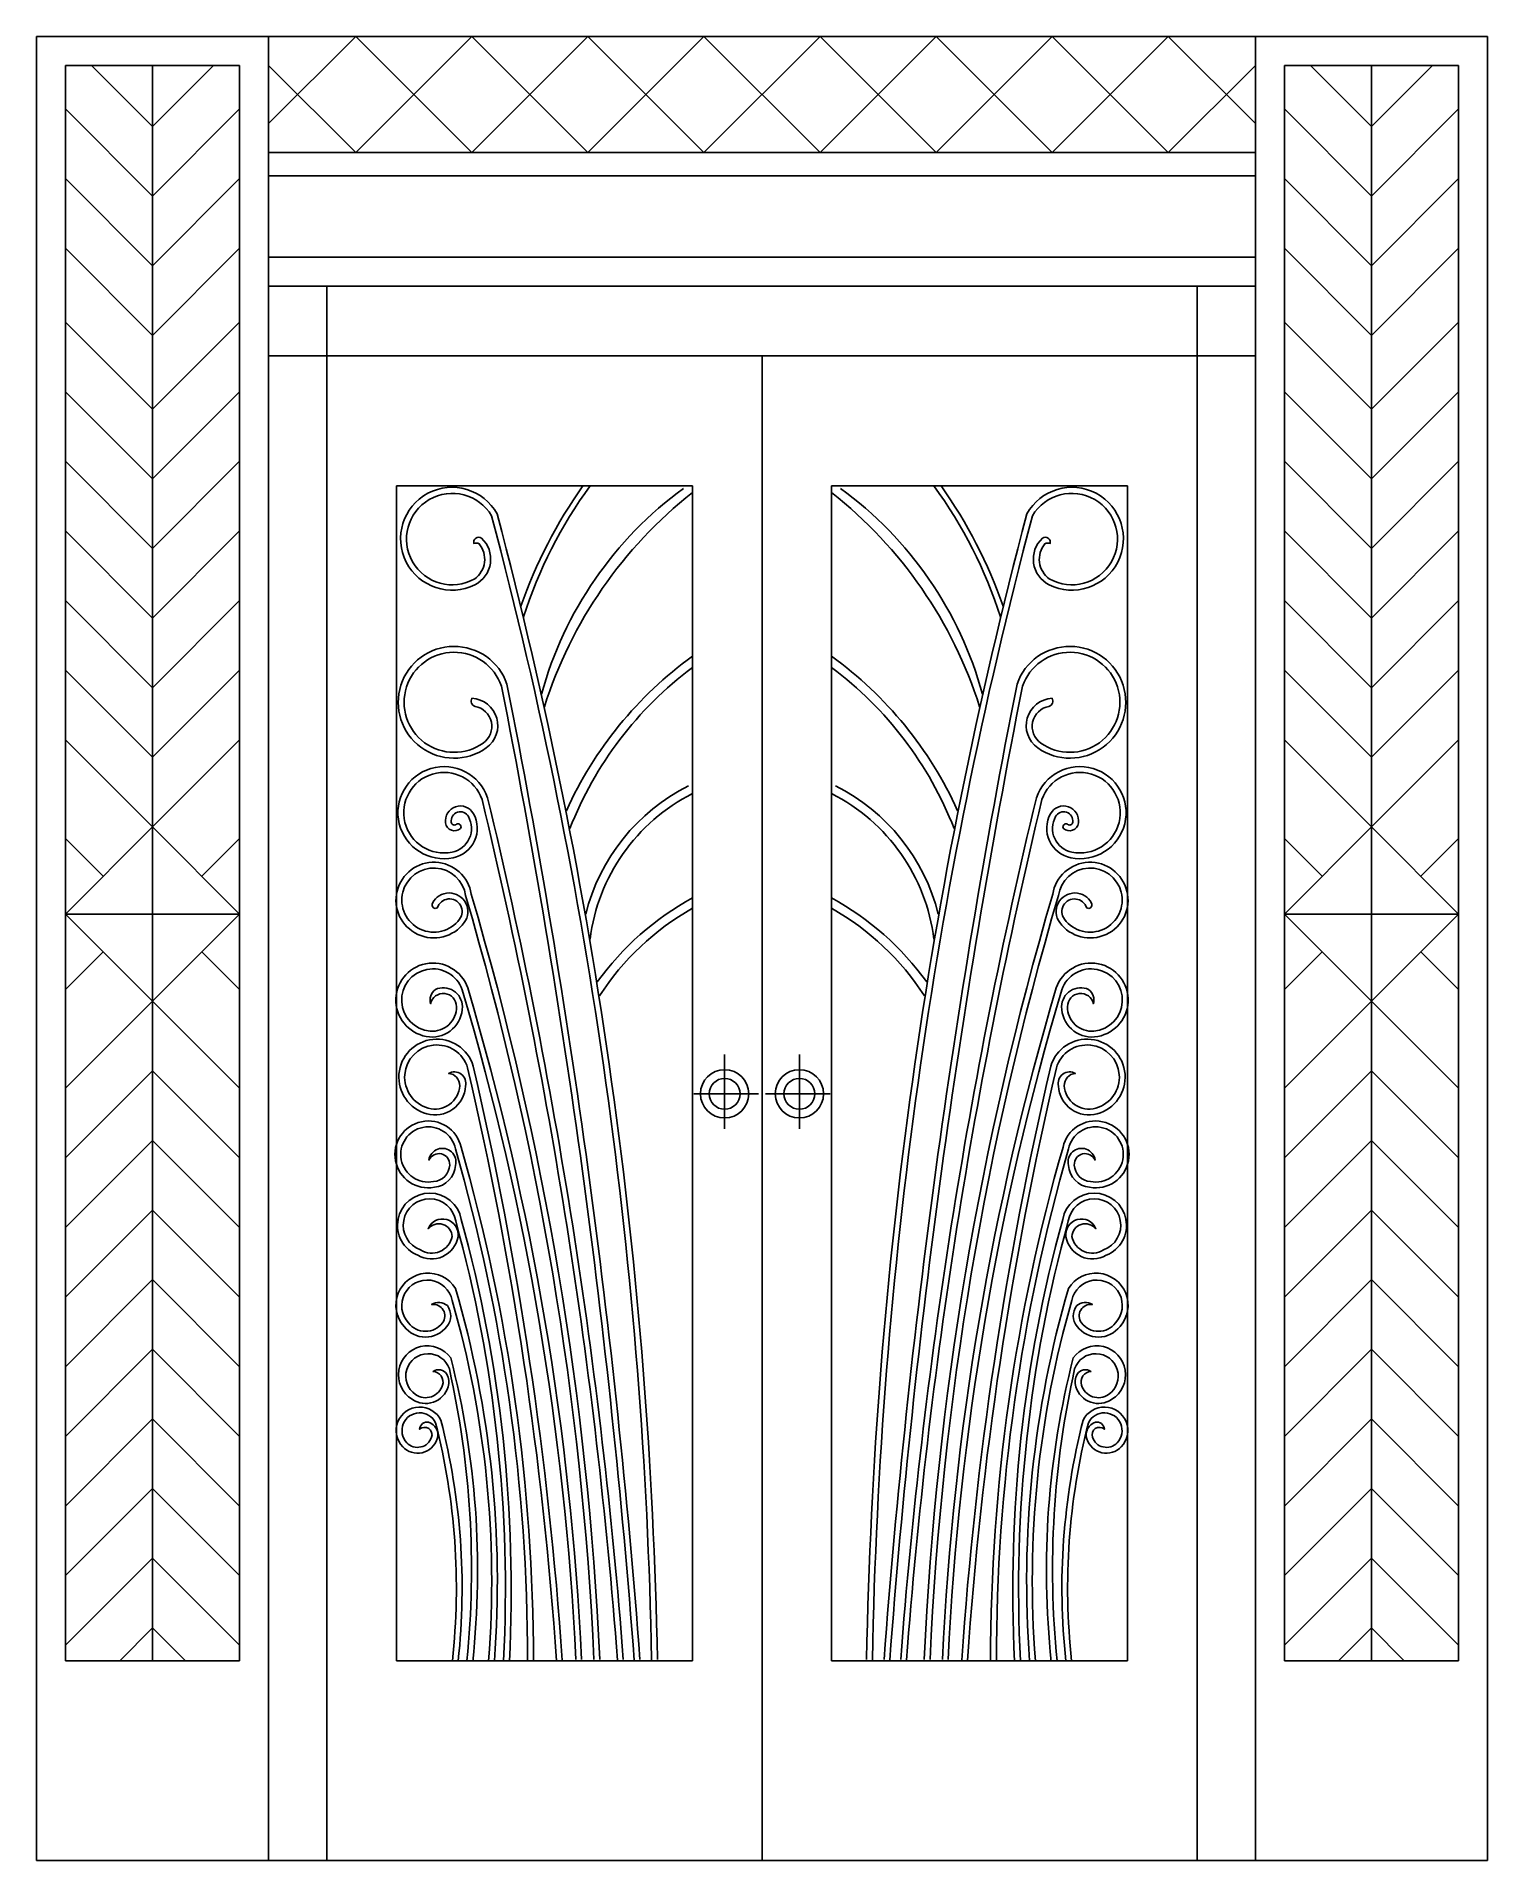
# Model space of a CAD drawing. Header units: metres. Extents: x -2538 to -788, y 1 to 2201.
import ezdxf

# ---------------------------------------------------------------- set-up
doc = ezdxf.new("R2010")
doc.units = ezdxf.units.M
for name, color, linetype in [('2', 2, 'Continuous'), ('3', 3, 'Continuous'), ('4', 4, 'Continuous'), ('7', 7, 'Continuous'), ('BH', 3, 'Continuous')]:
    doc.layers.add(name, color=color, linetype=linetype)

msp = doc.modelspace()

# ---------------------------------------------------------------- linework, layer by layer
for p, q in [((-2502.73, 2166), (-2502.73, 242.04)), ((-2292.73, 2166), (-2292.73, 242.04)), ((-1032.73, 2166), (-1032.73, 242.04)), ((-822.73, 2166), (-822.73, 242.04))]:
    msp.add_line(p, q)
at = {"layer": '2'}
msp.add_line((-2537.73, 1), (-787.73, 1), dxfattribs=at)
at = {"layer": '3'}
for p, q in [((-2471.19, 2166), (-2397.73, 2092.54)), ((-2397.73, 2166), (-2397.73, 242.04)), ((-2324.27, 2166), (-2397.73, 2092.54)), ((-1001.19, 2166), (-927.73, 2092.54)), ((-927.73, 2166), (-927.73, 242.04)), ((-854.27, 2166), (-927.73, 2092.54)), ((-2502.73, 2113.54), (-2397.73, 2008.54)), ((-2292.73, 2113.54), (-2397.73, 2008.54)), ((-1032.73, 2113.54), (-927.73, 2008.54)), ((-822.73, 2113.54), (-927.73, 2008.54)), ((-2502.73, 2029.54), (-2397.73, 1924.54)), ((-2292.73, 2029.54), (-2397.73, 1924.54)), ((-1032.73, 2029.54), (-927.73, 1924.54)), ((-822.73, 2029.54), (-927.73, 1924.54)), ((-2502.73, 1945.54), (-2397.73, 1840.54)), ((-2292.73, 1945.54), (-2397.73, 1840.54)), ((-1032.73, 1945.54), (-927.73, 1840.54)), ((-822.73, 1945.54), (-927.73, 1840.54)), ((-2502.73, 1856.58), (-2397.73, 1751.58)), ((-2502.73, 1856.58), (-2397.73, 1751.58)), ((-2292.73, 1856.58), (-2397.73, 1751.58)), ((-2292.73, 1856.58), (-2397.73, 1751.58)), ((-1032.73, 1856.58), (-927.73, 1751.58)), ((-1032.73, 1856.58), (-927.73, 1751.58)), ((-822.73, 1856.58), (-927.73, 1751.58)), ((-822.73, 1856.58), (-927.73, 1751.58)), ((-2502.73, 1772.58), (-2397.73, 1667.58)), ((-2502.73, 1772.58), (-2397.73, 1667.58)), ((-2292.73, 1772.58), (-2397.73, 1667.58)), ((-2292.73, 1772.58), (-2397.73, 1667.58)), ((-1032.73, 1772.58), (-927.73, 1667.58)), ((-1032.73, 1772.58), (-927.73, 1667.58)), ((-822.73, 1772.58), (-927.73, 1667.58)), ((-822.73, 1772.58), (-927.73, 1667.58)), ((-2502.73, 1688.58), (-2397.73, 1583.58)), ((-2502.73, 1688.58), (-2397.73, 1583.58)), ((-2292.73, 1688.58), (-2397.73, 1583.58)), ((-2292.73, 1688.58), (-2397.73, 1583.58)), ((-1032.73, 1688.58), (-927.73, 1583.58)), ((-1032.73, 1688.58), (-927.73, 1583.58)), ((-822.73, 1688.58), (-927.73, 1583.58)), ((-822.73, 1688.58), (-927.73, 1583.58)), ((-2502.73, 1604.58), (-2397.73, 1499.58)), ((-2502.73, 1604.58), (-2397.73, 1499.58)), ((-2292.73, 1604.58), (-2397.73, 1499.58)), ((-2292.73, 1604.58), (-2397.73, 1499.58)), ((-1032.73, 1604.58), (-927.73, 1499.58)), ((-1032.73, 1604.58), (-927.73, 1499.58)), ((-822.73, 1604.58), (-927.73, 1499.58)), ((-822.73, 1604.58), (-927.73, 1499.58)), ((-2502.73, 1520.58), (-2397.73, 1415.58)), ((-2502.73, 1520.58), (-2397.73, 1415.58)), ((-2292.73, 1520.58), (-2397.73, 1415.58)), ((-2292.73, 1520.58), (-2397.73, 1415.58)), ((-1032.73, 1520.58), (-927.73, 1415.58)), ((-1032.73, 1520.58), (-927.73, 1415.58)), ((-822.73, 1520.58), (-927.73, 1415.58)), ((-822.73, 1520.58), (-927.73, 1415.58)), ((-2502.73, 1436.58), (-2397.73, 1331.58)), ((-2292.73, 1436.58), (-2397.73, 1331.58)), ((-1032.73, 1436.58), (-927.73, 1331.58)), ((-822.73, 1436.58), (-927.73, 1331.58)), ((-2502.73, 1352.58), (-2397.73, 1247.58)), ((-2292.73, 1352.58), (-2397.73, 1247.58)), ((-1032.73, 1352.58), (-927.73, 1247.58)), ((-822.73, 1352.58), (-927.73, 1247.58)), ((-2502.73, 1233.79), (-2457.12, 1188.18)), ((-2292.73, 1233.79), (-2338.33, 1188.18)), ((-1032.73, 1233.79), (-987.12, 1188.18)), ((-822.73, 1233.79), (-868.33, 1188.18)), ((-2292.73, 1142.58), (-2502.73, 1142.58)), ((-1032.73, 1142.58), (-822.73, 1142.58)), ((-2502.73, 1051.38), (-2457.12, 1096.98)), ((-2292.73, 1051.38), (-2338.33, 1096.98)), ((-1032.73, 1051.38), (-987.12, 1096.98)), ((-822.73, 1051.38), (-868.33, 1096.98)), ((-2502.73, 932.58), (-2397.73, 1037.58)), ((-2292.73, 932.58), (-2397.73, 1037.58)), ((-1032.73, 932.58), (-927.73, 1037.58)), ((-822.73, 932.58), (-927.73, 1037.58)), ((-1708.08, 973.03), (-1708.08, 883.38)), ((-1617.37, 973.03), (-1617.37, 883.38)), ((-2502.73, 848.58), (-2397.73, 953.58)), ((-2292.73, 848.58), (-2397.73, 953.58)), ((-1032.73, 848.58), (-927.73, 953.58)), ((-822.73, 848.58), (-927.73, 953.58)), ((-1744.81, 925.54), (-1667.09, 925.54)), ((-1580.64, 925.54), (-1658.37, 925.54)), ((-2502.73, 764.58), (-2397.73, 869.58)), ((-2292.73, 764.58), (-2397.73, 869.58)), ((-1032.73, 764.58), (-927.73, 869.58)), ((-822.73, 764.58), (-927.73, 869.58)), ((-2502.73, 680.58), (-2397.73, 785.58)), ((-2292.73, 680.58), (-2397.73, 785.58)), ((-1032.73, 680.58), (-927.73, 785.58)), ((-822.73, 680.58), (-927.73, 785.58)), ((-2502.73, 596.58), (-2397.73, 701.58)), ((-2292.73, 596.58), (-2397.73, 701.58)), ((-1032.73, 596.58), (-927.73, 701.58)), ((-822.73, 596.58), (-927.73, 701.58)), ((-2502.73, 512.58), (-2397.73, 617.58)), ((-2292.73, 512.58), (-2397.73, 617.58)), ((-1032.73, 512.58), (-927.73, 617.58)), ((-822.73, 512.58), (-927.73, 617.58)), ((-2502.73, 428.58), (-2397.73, 533.58)), ((-2292.73, 428.58), (-2397.73, 533.58)), ((-1032.73, 428.58), (-927.73, 533.58)), ((-822.73, 428.58), (-927.73, 533.58)), ((-2502.73, 344.58), (-2397.73, 449.58)), ((-2292.73, 344.58), (-2397.73, 449.58)), ((-1032.73, 344.58), (-927.73, 449.58)), ((-822.73, 344.58), (-927.73, 449.58)), ((-2502.73, 260.58), (-2397.73, 365.58)), ((-2292.73, 260.58), (-2397.73, 365.58)), ((-1032.73, 260.58), (-927.73, 365.58)), ((-822.73, 260.58), (-927.73, 365.58)), ((-2437.27, 242.04), (-2397.73, 281.58)), ((-2358.19, 242.04), (-2397.73, 281.58)), ((-967.27, 242.04), (-927.73, 281.58)), ((-888.19, 242.04), (-927.73, 281.58))]:
    msp.add_line(p, q, dxfattribs=at)
for points in [[(-1795.87, 243.17, 0.06), (-1988.8, 1622.89, 2.38), (-2009.2, 1546.76, 0.43), (-2003.82, 1589.09, 0.23), (-2010.28, 1589.53, -0.7), (-2000.9, 1595.9, -0.52), (-2008.98, 1539.65, -2.34), (-1982.2, 1625.24, -0.06), (-1788.87, 243.26)], [(-1953.58, 1513.76, -0.07), (-1878.65, 1659.04)], [(-1950.44, 1500.92, -0.08), (-1870, 1659.04)], [(-1928.58, 1407.77, -0.17), (-1757.35, 1655.96)], [(-1925.19, 1392.67, -0.15), (-1746.73, 1650.87)], [(-1400.26, 1392.67, 0.15), (-1578.73, 1650.87)], [(-1396.87, 1407.77, 0.17), (-1568.1, 1655.96)], [(-1529.58, 243.17, -0.06), (-1336.65, 1622.89, -2.38), (-1316.26, 1546.76, -0.43), (-1321.63, 1589.09, -0.23), (-1315.17, 1589.53, 0.7), (-1324.55, 1595.9, 0.52), (-1316.48, 1539.65, 2.34), (-1343.26, 1625.24, 0.06), (-1536.58, 243.26)], [(-1375.01, 1500.92, 0.08), (-1455.45, 1659.04)], [(-1371.87, 1513.76, 0.07), (-1446.8, 1659.04)], [(-1816.84, 242.72, 0.03), (-1976.96, 1417.53, 3.01), (-1999.05, 1348.78, 0.67), (-2008.82, 1392.97, -0.47), (-2012.49, 1402.73, -0.71), (-1995.2, 1342.93, -3), (-1970.34, 1419.88, -0.03), (-1809.87, 243.26)], [(-1898.68, 1267.18, -0.13), (-1746.73, 1453.47)], [(-1426.77, 1267.18, 0.13), (-1578.73, 1453.47)], [(-1508.61, 242.72, -0.03), (-1348.49, 1417.53, -3.01), (-1326.4, 1348.78, -0.67), (-1316.64, 1392.97, 0.47), (-1312.96, 1402.73, 0.71), (-1330.25, 1342.93, 3), (-1355.11, 1419.88, 0.03), (-1515.59, 243.26)], [(-1894.42, 1245.62, -0.14), (-1746.73, 1439.85)], [(-1431.03, 1245.62, 0.14), (-1578.73, 1439.85)], [(-1830, 243.26, 0.04), (-1993.68, 1282.81, 2.21), (-2035.15, 1210.38, 0.51), (-2010.7, 1263.58, 0.83), (-2044.4, 1252.37, 0.59), (-2026.43, 1245.64, 0.81), (-2031.05, 1250.9, -0.6), (-2037.46, 1253.31, -0.83), (-2016.82, 1260.18, -0.51), (-2036.55, 1217.24, -2.21), (-2000.3, 1280.55, -0.04), (-1836.96, 242.52)], [(-1495.46, 243.26, -0.04), (-1331.77, 1282.81, -2.21), (-1290.3, 1210.38, -0.51), (-1314.75, 1263.58, -0.83), (-1281.05, 1252.37, -0.59), (-1299.03, 1245.64, -0.81), (-1294.41, 1250.9, 0.6), (-1287.99, 1253.31, 0.83), (-1308.64, 1260.18, 0.51), (-1288.91, 1217.24, 2.21), (-1325.15, 1280.55, 0.04), (-1488.49, 242.52)], [(-1875.22, 1142.46, -0.22), (-1751.39, 1297.17)], [(-1869.97, 1112.24, -0.25), (-1746.73, 1287.76)], [(-1455.48, 1112.24, 0.25), (-1578.73, 1287.76)], [(-1450.23, 1142.46, 0.22), (-1574.06, 1297.17)], [(-1858.37, 243.59, 0.06), (-2013.36, 1166.42, 4.98), (-2021.81, 1132.18, 1.08), (-2060.22, 1155.62, 0.76), (-2054.3, 1149.96, -1.19), (-2027.42, 1136.36, -5.08), (-2020.19, 1164.76, -0.06), (-1865.36, 243.26)], [(-1467.09, 243.59, -0.06), (-1312.09, 1166.42, -4.98), (-1303.65, 1132.18, -1.08), (-1265.23, 1155.62, -0.76), (-1271.16, 1149.96, 1.19), (-1298.03, 1136.36, 5.08), (-1305.26, 1164.76, 0.06), (-1460.1, 243.26)], [(-1861.41, 1060.78, -0.11), (-1746.73, 1162.05)], [(-1858.7, 1043.86, -0.12), (-1746.73, 1149.47)], [(-1464.05, 1060.78, 0.11), (-1578.73, 1162.05)], [(-1466.76, 1043.86, 0.12), (-1578.73, 1149.47)], [(-1880.27, 243.37, 0.06), (-2017.53, 1053.37, 1.84), (-2063.64, 994.37, 0.44), (-2024.1, 1030.87, 0.54), (-2056.68, 1051.62, 0.29), (-2062.68, 1034.43, -0.89), (-2031.1, 1030.82, -0.44), (-2063.03, 1001.34, -1.84), (-2024.15, 1051.09, -0.06), (-1887.27, 243.26)], [(-1445.18, 243.37, -0.06), (-1307.93, 1053.37, -1.84), (-1261.82, 994.37, -0.44), (-1301.35, 1030.87, -0.54), (-1268.77, 1051.62, -0.29), (-1262.78, 1034.43, 0.89), (-1294.36, 1030.82, 0.44), (-1262.43, 1001.34, 1.84), (-1301.31, 1051.09, 0.06), (-1438.18, 243.26)], [(-1910.55, 242.04, 0.04), (-2017.73, 957.19, 1.69), (-2065.22, 908.43, 0.48), (-2027.23, 935.52, 0.4), (-2040.79, 950.31, -0.65), (-2020.24, 935.1, -0.48), (-2067.1, 901.69, -1.69), (-2011.04, 959.24, -0.04), (-1903.58, 242.69)], [(-1414.91, 242.04, -0.04), (-1307.72, 957.19, -1.69), (-1260.23, 908.43, -0.48), (-1298.22, 935.52, -0.4), (-1284.66, 950.31, 0.65), (-1305.21, 935.1, 0.48), (-1258.36, 901.69, 1.69), (-1314.41, 959.24, 0.04), (-1421.88, 242.69)], [(-1938.4, 242, 0.07), (-2025.74, 861.4, 2.35), (-2057.88, 812.97, 0.37), (-2032.39, 839.39, 1.07), (-2064.42, 845.72, -0.84), (-2039.38, 839.77, -0.38), (-2058.82, 819.91, -2.39), (-2032.47, 859.37, -0.07), (-1945.4, 242.04)], [(-1387.05, 242, -0.07), (-1299.71, 861.4, -2.35), (-1267.57, 812.97, -0.37), (-1293.06, 839.39, -1.07), (-1261.03, 845.72, 0.84), (-1286.07, 839.77, 0.38), (-1266.63, 819.91, 2.39), (-1292.99, 859.37, 0.07), (-1380.05, 242.04)], [(-1967.4, 241.63, 0.08), (-2025.36, 774.2, 1.7), (-2077.65, 731.05, 0.52), (-2029.3, 753.11, 0.89), (-2065.39, 762.9, -0.68), (-2036.33, 753.62, -0.52), (-2074.57, 737.37, -1.74), (-2032.14, 772.35, -0.08), (-1974.39, 242.04)], [(-1358.05, 241.63, -0.08), (-1300.09, 774.2, -1.7), (-1247.8, 731.05, -0.52), (-1296.15, 753.11, -0.89), (-1260.06, 762.9, 0.68), (-1289.12, 753.62, 0.52), (-1250.88, 737.37, 1.74), (-1293.31, 772.35, 0.08), (-1351.06, 242.04)], [(-1985.51, 242.01, 0.09), (-2032.37, 690.97, 1.09), (-2094.49, 645.03, 0.49), (-2042.67, 645.03, 0.34), (-2042.22, 670.22, 0.34), (-2061.16, 671.59, -0.68), (-2048.17, 649.36, -0.49), (-2088.99, 649.36, -1.32), (-2036.42, 676.55, -0.09), (-1992.51, 242.04)], [(-1339.94, 242.01, -0.09), (-1293.09, 690.97, -1.09), (-1230.96, 645.03, -0.49), (-1282.78, 645.03, -0.34), (-1283.23, 670.22, -0.34), (-1264.29, 671.59, 0.68), (-1277.28, 649.36, 0.49), (-1236.46, 649.36, 1.32), (-1289.04, 676.55, 0.09), (-1332.94, 242.04)], [(-2011.62, 241.06, 0.09), (-2038.16, 607.22, 1.22), (-2084.67, 557.29, 0.51), (-2041.28, 572.45, 0.2), (-2042.81, 587.51, 0.44), (-2059.43, 590.79, -0.49), (-2047.98, 574.47, -0.51), (-2080.68, 563.05, -1.38), (-2039.81, 594.06, -0.08), (-2018.55, 242.04)], [(-1313.83, 241.06, -0.09), (-1287.29, 607.22, -1.22), (-1240.79, 557.29, -0.51), (-1284.17, 572.45, -0.2), (-1282.64, 587.51, -0.44), (-1266.03, 590.79, 0.49), (-1277.47, 574.47, 0.51), (-1244.77, 563.05, 1.38), (-1285.65, 594.06, 0.08), (-1306.9, 242.04)], [(-2029.11, 242.04, 0.09), (-2050.04, 531.97, 1.17), (-2096.07, 500.06, 0.57), (-2054.52, 509.43, 0.42), (-2064.87, 529.71, 0.46), (-2075.61, 521.24, -0.76), (-2061.16, 511.63, -0.57), (-2091.01, 504.9, -1.17), (-2056.35, 528.93, -0.09), (-2036.12, 242.04)], [(-1296.34, 242.04, -0.09), (-1275.41, 531.97, -1.17), (-1229.38, 500.06, -0.57), (-1270.93, 509.43, -0.42), (-1260.58, 529.71, -0.46), (-1249.85, 521.24, 0.76), (-1264.29, 511.63, 0.57), (-1234.44, 504.9, 1.17), (-1269.11, 528.93, 0.09), (-1289.33, 242.04)]]:
    msp.add_lwpolyline(points, format="xyb", dxfattribs=at)
for centre in [(-1707.81, 925.74), (-1617.64, 925.74)]:
    msp.add_circle(centre, 18.59, dxfattribs=at)
at = {"layer": '4'}
for p, q in [((-2537.73, 2201), (-2537.73, 1)), ((-787.73, 2201), (-2537.73, 2201)), ((-2257.73, 2201), (-2257.73, 1)), ((-1067.73, 2201), (-1067.73, 1)), ((-787.73, 2201), (-787.73, 1)), ((-2502.73, 2166), (-2292.73, 2166)), ((-822.73, 2166), (-1032.73, 2166)), ((-2257.73, 2033), (-1067.73, 2033)), ((-2257.73, 1935), (-1067.73, 1935)), ((-2187.73, 1900), (-2187.73, 1)), ((-1137.73, 1900), (-1137.73, 1)), ((-2257.73, 1816), (-1067.73, 1816)), ((-1662.73, 1816), (-1662.73, 1)), ((-2103.73, 1659.04), (-2103.73, 242.04)), ((-2103.73, 1659.04), (-1746.73, 1659.04)), ((-1746.73, 1659.04), (-1746.73, 242.04)), ((-1578.73, 1659.04), (-1578.73, 242.04)), ((-1221.73, 1659.04), (-1578.73, 1659.04)), ((-1221.73, 1659.04), (-1221.73, 242.04)), ((-2502.73, 242.04), (-2292.73, 242.04)), ((-2103.73, 242.04), (-1746.73, 242.04)), ((-1221.73, 242.04), (-1578.73, 242.04)), ((-822.73, 242.04), (-1032.73, 242.04))]:
    msp.add_line(p, q, dxfattribs=at)
for centre in [(-1707.81, 925.74), (-1617.64, 925.74)]:
    msp.add_circle(centre, 29.09, dxfattribs=at)
at = {"layer": '7'}
for p, q in [((-2257.73, 2061), (-1067.73, 2061)), ((-2257.73, 1900), (-1067.73, 1900)), ((-2502.73, 1142.58), (-2397.73, 1247.58)), ((-2292.73, 1142.58), (-2397.73, 1247.58)), ((-1032.73, 1142.58), (-927.73, 1247.58)), ((-822.73, 1142.58), (-927.73, 1247.58)), ((-2502.73, 1142.58), (-2397.73, 1037.58)), ((-2292.73, 1142.58), (-2397.73, 1037.58)), ((-1032.73, 1142.58), (-927.73, 1037.58)), ((-822.73, 1142.58), (-927.73, 1037.58))]:
    msp.add_line(p, q, dxfattribs=at)
at = {"layer": 'BH'}
for p, q in [((-2152.73, 2201), (-2257.73, 2096)), ((-2152.73, 2201), (-2012.73, 2061)), ((-2012.73, 2201), (-2152.73, 2061)), ((-2012.73, 2201), (-1872.73, 2061)), ((-1872.73, 2201), (-2012.73, 2061)), ((-1872.73, 2201), (-1732.73, 2061)), ((-1732.73, 2201), (-1872.73, 2061)), ((-1732.73, 2201), (-1592.73, 2061)), ((-1592.73, 2201), (-1732.73, 2061)), ((-1592.73, 2201), (-1452.73, 2061)), ((-1452.73, 2201), (-1592.73, 2061)), ((-1312.73, 2201), (-1452.73, 2061)), ((-1452.73, 2201), (-1312.73, 2061)), ((-1172.73, 2201), (-1312.73, 2061)), ((-1312.73, 2201), (-1172.73, 2061)), ((-1172.73, 2201), (-1067.73, 2096)), ((-2257.73, 2166), (-2152.73, 2061)), ((-1067.73, 2166), (-1172.73, 2061))]:
    msp.add_line(p, q, dxfattribs=at)

doc.saveas('drawing.dxf')
